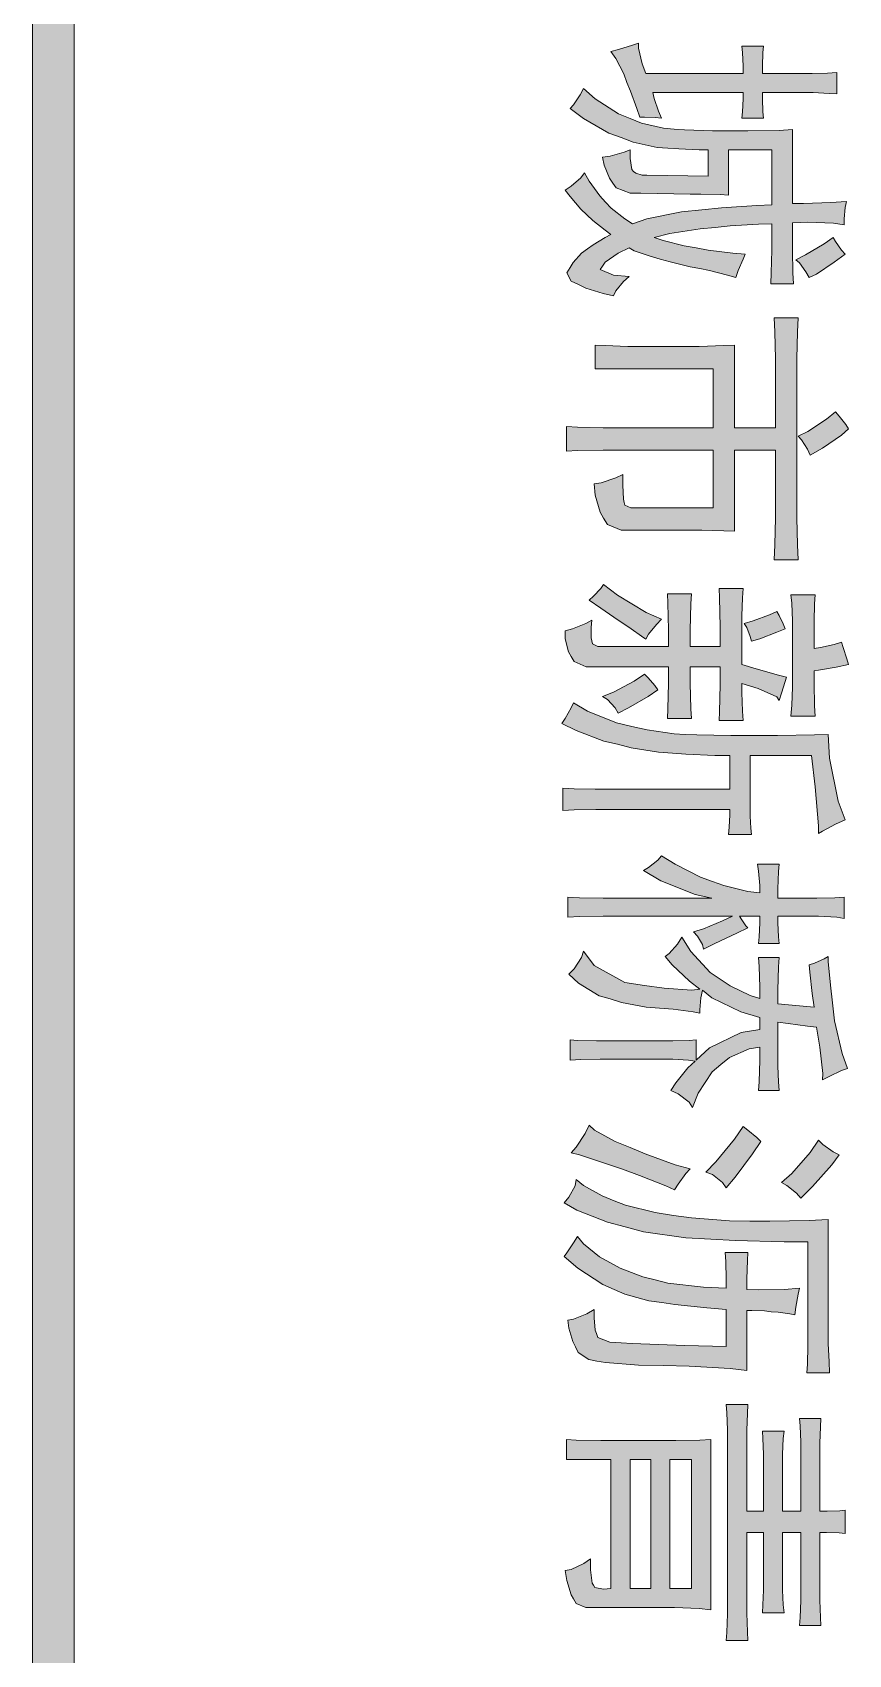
# Model space of a CAD drawing. Header units: millimetres. Extents: x 117 to 78452272, y 10 to 169749766.
# Drawn here: x 78392403 to 78393411, y 169652028 to 169654031 of the extents above; entities that cross this region are included whole.
import ezdxf

# ---------------------------------------------------------------- set-up
doc = ezdxf.new("R2010")
doc.units = ezdxf.units.MM

msp = doc.modelspace()

# ---------------------------------------------------------------- hatches: boundary and pattern name
h = msp.add_hatch(color=0)
h.dxf.hatch_style = 2
h.paths.add_polyline_path([(78392403.429, 169655663.113), (78392455.139, 169655663.113), (78392455.139, 169649656.555), (78392403.429, 169649656.555)])
h = msp.add_hatch(color=0)
h.dxf.hatch_style = 2
h.paths.add_polyline_path([(78393153.656, 169653926.085), (78393149.778, 169653936.858), (78393142.022, 169653957.973), (78393137.712, 169653968.746), (78393133.834, 169653979.519), (78393123.923, 169653998.479), (78393117.89, 169654007.097), (78393127.37, 169654009.683), (78393144.607, 169654014.854), (78393151.933, 169654017.439), (78393151.933, 169654010.976), (78393156.242, 169653992.015), (78393160.982, 169653979.95), (78393281.208, 169653979.95), (78393281.208, 169653988.999), (78393280.346, 169654005.805), (78393279.484, 169654013.561), (78393306.201, 169654013.561), (78393305.339, 169654005.805), (78393304.908, 169653988.999), (78393304.908, 169653979.95), (78393358.342, 169653979.95), (78393366.53, 169653979.95), (78393385.49, 169653980.381), (78393396.694, 169653981.242), (78393396.694, 169653954.956), (78393387.214, 169653955.387), (78393367.822, 169653956.249), (78393358.342, 169653956.249), (78393304.908, 169653956.249), (78393304.908, 169653948.493), (78393305.339, 169653932.549), (78393306.201, 169653924.792), (78393279.484, 169653924.792), (78393280.346, 169653932.549), (78393281.208, 169653948.493), (78393281.208, 169653956.249), (78393169.6, 169653956.249), (78393171.324, 169653948.924), (78393176.495, 169653933.411), (78393180.373, 169653924.792), (78393172.617, 169653925.654), (78393159.258, 169653926.085)])
h = msp.add_hatch(color=0)
h.dxf.hatch_style = 2
h.paths.add_polyline_path([(78393283.793, 169653756.734), (78393281.208, 169653750.702), (78393275.175, 169653736.481), (78393272.159, 169653727.863), (78393261.817, 169653730.879), (78393239.409, 169653736.481), (78393227.774, 169653739.067), (78393215.708, 169653741.221), (78393191.146, 169653747.254), (78393178.65, 169653750.702), (78393166.153, 169653754.149), (78393146.762, 169653761.044), (78393140.298, 169653764.491), (78393126.939, 169653758.027), (78393110.565, 169653746.823), (78393107.548, 169653742.083), (78393104.532, 169653737.774), (78393120.906, 169653730.879), (78393140.298, 169653729.156), (78393133.403, 169653723.123), (78393123.923, 169653711.488), (78393120.906, 169653705.455), (78393108.41, 169653708.041), (78393086.864, 169653714.935), (78393077.815, 169653719.245), (78393068.765, 169653723.554), (78393063.594, 169653733.896), (78393067.473, 169653740.36), (78393071.351, 169653746.392), (78393081.693, 169653758.027), (78393089.019, 169653763.198), (78393095.913, 169653768.369), (78393110.565, 169653777.418), (78393117.89, 169653781.297), (78393110.565, 169653786.468), (78393095.482, 169653798.533), (78393088.157, 169653805.428), (78393080.831, 169653812.323), (78393067.473, 169653827.836), (78393061.44, 169653836.023), (78393068.765, 169653840.763), (78393080.831, 169653851.105), (78393085.14, 169653857.138), (78393091.173, 169653846.796), (78393104.101, 169653828.698), (78393110.995, 169653820.941), (78393118.321, 169653813.615), (78393135.127, 169653800.257), (78393144.607, 169653794.224), (78393162.275, 169653800.257), (78393204.935, 169653808.875), (78393229.929, 169653811.461), (78393254.491, 169653814.046), (78393298.014, 169653817.063), (78393316.543, 169653817.925), (78393316.543, 169653885.579), (78393263.109, 169653885.579), (78393263.109, 169653829.559), (78393252.767, 169653830.421), (78393229.067, 169653830.852), (78393215.708, 169653830.852), (78393154.949, 169653832.145), (78393141.591, 169653832.145), (78393124.354, 169653838.609), (78393120.045, 169653844.642), (78393116.166, 169653850.674), (78393109.703, 169653866.618), (78393107.548, 169653876.529), (78393117.028, 169653877.822), (78393134.265, 169653882.562), (78393141.591, 169653885.579), (78393141.591, 169653874.806), (78393143.745, 169653861.447), (78393145.9, 169653858.862), (78393148.485, 169653856.707), (78393156.242, 169653854.553), (78393162.275, 169653854.553), (78393238.116, 169653853.26), (78393238.116, 169653885.579), (78393226.912, 169653885.579), (78393201.919, 169653886.871), (78393188.13, 169653887.733), (78393174.771, 169653888.595), (78393145.469, 169653895.059), (78393130.387, 169653900.661), (78393115.305, 169653906.263), (78393083.848, 169653924.361), (78393067.473, 169653936.858), (78393071.782, 169653941.167), (78393079.969, 169653953.664), (78393083.848, 169653961.42), (78393098.499, 169653948.493), (78393127.37, 169653929.963), (78393141.591, 169653924.361), (78393155.811, 169653918.759), (78393182.959, 169653912.296), (78393195.886, 169653911.003), (78393208.814, 169653910.141), (78393243.287, 169653909.279), (78393264.833, 169653909.279), (78393286.81, 169653909.279), (78393325.592, 169653909.71), (78393341.967, 169653910.572), (78393341.967, 169653819.217), (78393355.757, 169653819.217), (78393389.368, 169653820.51), (78393408.759, 169653821.803), (78393407.036, 169653814.477), (78393405.743, 169653800.257), (78393405.743, 169653792.931), (78393392.815, 169653795.086), (78393360.928, 169653796.379), (78393341.967, 169653795.517), (78393341.967, 169653776.126), (78393341.967, 169653761.905), (78393342.398, 169653733.896), (78393343.26, 169653720.106), (78393315.25, 169653720.106), (78393315.681, 169653733.896), (78393316.543, 169653761.905), (78393316.543, 169653776.126), (78393316.543, 169653794.224), (78393300.168, 169653793.793), (78393265.264, 169653791.639), (78393246.734, 169653789.915), (78393228.205, 169653788.191), (78393190.715, 169653782.158), (78393171.324, 169653777.418), (78393182.528, 169653773.54), (78393208.383, 169653767.076), (78393223.034, 169653764.491), (78393238.116, 169653761.905), (78393268.28, 169653758.027)])
h = msp.add_hatch(color=0)
h.dxf.hatch_style = 2
h.paths.add_polyline_path([(78393407.036, 169653756.734), (78393393.677, 169653746.823), (78393371.7, 169653732.172), (78393362.651, 169653727.863), (78393358.773, 169653735.189), (78393350.586, 169653745.961), (78393346.276, 169653749.84), (78393358.342, 169653755.873), (78393381.181, 169653769.662), (78393392.384, 169653777.418), (78393395.401, 169653772.247), (78393402.727, 169653761.905)])
h = msp.add_hatch(color=0)
h.dxf.hatch_style = 2
h.paths.add_polyline_path([(78393347.569, 169653447.336), (78393347.569, 169653431.392), (78393348.431, 169653397.78), (78393349.293, 169653379.251), (78393319.559, 169653379.251), (78393320.421, 169653397.78), (78393321.283, 169653431.392), (78393321.283, 169653447.336), (78393321.283, 169653514.99), (78393270.435, 169653514.99), (78393270.435, 169653414.586), (78393257.507, 169653415.017), (78393229.929, 169653415.879), (78393215.708, 169653415.879), (78393142.883, 169653415.879), (78393130.387, 169653415.879), (78393113.581, 169653423.204), (78393108.841, 169653430.961), (78393104.532, 169653438.286), (78393098.499, 169653459.401), (78393097.206, 169653473.191), (78393105.824, 169653474.483), (78393123.923, 169653480.516), (78393132.541, 169653484.825), (78393132.541, 169653471.467), (78393133.403, 169653454.23), (78393134.265, 169653450.352), (78393135.127, 169653446.905), (78393142.452, 169653443.457), (78393148.916, 169653443.457), (78393244.149, 169653443.457), (78393244.149, 169653514.99), (78393126.939, 169653514.99), (78393108.41, 169653514.99), (78393076.522, 169653514.559), (78393063.164, 169653513.697), (78393063.164, 169653543.861), (78393076.522, 169653542.999), (78393108.41, 169653542.568), (78393126.939, 169653542.568), (78393244.149, 169653542.568), (78393244.149, 169653615.393), (78393098.499, 169653615.393), (78393098.499, 169653644.265), (78393110.565, 169653643.834), (78393138.574, 169653642.972), (78393154.949, 169653642.972), (78393209.676, 169653642.972), (78393226.912, 169653642.972), (78393257.507, 169653643.834), (78393270.435, 169653644.265), (78393270.435, 169653542.568), (78393321.283, 169653542.568), (78393321.283, 169653610.222), (78393321.283, 169653627.459), (78393320.421, 169653661.071), (78393319.559, 169653678.307), (78393349.293, 169653678.307), (78393348.431, 169653661.071), (78393347.569, 169653627.459), (78393347.569, 169653610.222)])
h = msp.add_hatch(color=0)
h.dxf.hatch_style = 2
h.paths.add_polyline_path([(78393411.345, 169653541.276), (78393402.727, 169653533.519), (78393379.026, 169653517.144), (78393363.944, 169653508.526), (78393360.497, 169653515.852), (78393353.171, 169653527.486), (78393349.293, 169653532.226), (78393360.928, 169653537.828), (78393384.197, 169653552.91), (78393395.401, 169653561.96), (78393399.71, 169653556.789), (78393407.898, 169653546.447)])
h = msp.add_hatch(color=0)
h.dxf.hatch_style = 2
h.paths.add_polyline_path([(78393325.592, 169653205.591), (78393322.576, 169653210.331), (78393299.737, 169653220.673), (78393279.484, 169653226.706), (78393279.484, 169653215.502), (78393280.346, 169653192.663), (78393281.208, 169653181.029), (78393251.475, 169653181.029), (78393251.905, 169653191.802), (78393252.767, 169653225.413), (78393252.767, 169653247.39), (78393215.708, 169653247.39), (78393215.708, 169653227.137), (78393216.57, 169653195.249), (78393217.432, 169653183.614), (78393187.699, 169653183.614), (78393188.13, 169653195.249), (78393188.991, 169653227.137), (78393188.991, 169653247.39), (78393098.499, 169653247.39), (78393087.295, 169653247.39), (78393072.644, 169653253.854), (78393068.765, 169653259.887), (78393065.318, 169653265.919), (78393061.44, 169653281.863), (78393061.44, 169653291.774), (78393070.489, 169653294.36), (78393086.864, 169653300.824), (78393094.19, 169653304.702), (78393093.328, 169653295.653), (78393093.328, 169653283.156), (78393094.19, 169653279.278), (78393095.051, 169653275.831), (78393101.515, 169653272.383), (78393107.548, 169653272.383), (78393188.991, 169653272.383), (78393188.991, 169653293.067), (78393188.13, 169653325.817), (78393187.699, 169653337.452), (78393217.432, 169653337.452), (78393216.57, 169653324.955), (78393215.708, 169653292.636), (78393215.708, 169653272.383), (78393252.767, 169653272.383), (78393252.767, 169653296.515), (78393251.905, 169653332.281), (78393251.475, 169653343.915), (78393281.208, 169653343.915), (78393280.346, 169653332.281), (78393279.484, 169653310.304), (78393279.484, 169653299.531), (78393279.484, 169653249.975), (78393297.152, 169653244.804), (78393324.73, 169653237.048), (78393334.642, 169653234.462), (78393332.918, 169653229.291), (78393328.609, 169653214.64)])
h = msp.add_hatch(color=0)
h.dxf.hatch_style = 2
h.paths.add_polyline_path([(78393160.982, 169653281.432), (78393155.811, 169653285.311), (78393142.883, 169653294.36), (78393135.127, 169653299.531), (78393126.939, 169653304.702), (78393105.393, 169653319.784), (78393091.173, 169653329.695), (78393096.344, 169653334.435), (78393105.393, 169653343.915), (78393108.841, 169653349.086), (78393126.078, 169653335.728), (78393161.413, 169653314.182), (78393180.373, 169653305.995), (78393174.34, 169653299.531), (78393164.429, 169653287.465)])
h = msp.add_hatch(color=0)
h.dxf.hatch_style = 2
h.paths.add_polyline_path([(78393411.345, 169653249.975), (78393395.832, 169653246.959), (78393374.286, 169653243.081), (78393368.684, 169653242.219), (78393368.684, 169653227.137), (78393369.115, 169653199.127), (78393369.977, 169653186.2), (78393340.243, 169653186.2), (78393341.105, 169653199.989), (78393341.967, 169653221.966), (78393341.967, 169653230.584), (78393341.967, 169653293.067), (78393341.967, 169653304.271), (78393341.105, 169653325.817), (78393340.243, 169653336.159), (78393369.977, 169653336.159), (78393369.115, 169653324.955), (78393368.684, 169653303.409), (78393368.684, 169653293.067), (78393368.684, 169653269.798), (78393376.871, 169653271.09), (78393393.677, 169653274.969), (78393402.727, 169653277.554), (78393404.881, 169653271.09), (78393409.19, 169653257.301)])
h = msp.add_hatch(color=0)
h.dxf.hatch_style = 2
h.paths.add_polyline_path([(78393332.918, 169653294.36), (78393322.576, 169653290.051), (78393301.892, 169653281.863), (78393291.55, 169653278.847), (78393289.826, 169653284.88), (78393285.517, 169653295.653), (78393282.501, 169653300.824), (78393293.704, 169653304.271), (78393313.527, 169653311.597), (78393322.576, 169653315.475), (78393325.592, 169653310.735), (78393330.763, 169653300.393)])
h = msp.add_hatch(color=0)
h.dxf.hatch_style = 2
h.paths.add_polyline_path([(78393175.633, 169653218.949), (78393163.998, 169653210.762), (78393139.436, 169653196.542), (78393126.939, 169653190.078), (78393123.061, 169653196.542), (78393113.581, 169653206.884), (78393107.548, 169653210.762), (78393120.906, 169653215.933), (78393146.762, 169653229.722), (78393159.258, 169653238.341), (78393163.998, 169653233.601), (78393172.186, 169653224.12)])
h = msp.add_hatch(color=0)
h.dxf.hatch_style = 2
h.paths.add_polyline_path([(78393374.286, 169653041.411), (78393374.286, 169653050.892), (78393369.977, 169653099.154), (78393365.668, 169653137.937), (78393289.826, 169653137.937), (78393289.826, 169653069.852), (78393289.826, 169653062.957), (78393290.688, 169653047.875), (78393291.55, 169653040.119), (78393263.109, 169653040.119), (78393263.971, 169653049.168), (78393264.833, 169653064.681), (78393264.833, 169653071.145), (78393111.857, 169653071.145), (78393099.361, 169653071.145), (78393072.644, 169653070.714), (78393058.424, 169653069.852), (78393058.424, 169653097.431), (78393072.644, 169653096.569), (78393098.499, 169653096.138), (78393110.565, 169653096.138), (78393264.833, 169653096.138), (78393264.833, 169653137.937), (78393246.304, 169653137.937), (78393210.537, 169653139.23), (78393193.732, 169653140.522), (78393176.495, 169653141.815), (78393142.883, 169653147.417), (78393126.078, 169653151.726), (78393109.272, 169653155.605), (78393074.798, 169653168.532), (78393057.131, 169653177.15), (78393061.44, 169653183.614), (78393068.765, 169653196.542), (78393071.782, 169653203.005), (78393089.019, 169653192.663), (78393124.785, 169653178.012), (78393143.745, 169653173.703), (78393162.706, 169653169.394), (78393195.886, 169653164.654), (78393209.676, 169653163.792), (78393223.896, 169653163.361), (78393266.126, 169653162.499), (78393294.566, 169653162.499), (78393323.438, 169653162.499), (78393369.115, 169653163.361), (78393386.352, 169653163.792), (78393387.644, 169653134.489), (78393398.417, 169653081.487), (78393407.036, 169653058.217), (78393395.401, 169653053.046), (78393379.026, 169653044.428)])
h = msp.add_hatch(color=0)
h.dxf.hatch_style = 2
h.paths.add_polyline_path([(78393220.017, 169652919.893), (78393232.083, 169652923.771), (78393255.784, 169652933.682), (78393267.849, 169652939.284), (78393122.199, 169652939.284), (78393108.41, 169652939.284), (78393079.108, 169652938.853), (78393064.456, 169652937.991), (78393064.456, 169652962.984), (78393079.108, 169652962.123), (78393108.41, 169652961.692), (78393122.199, 169652961.692), (78393242.425, 169652961.692), (78393221.741, 169652966.001), (78393179.511, 169652983.237), (78393157.965, 169652995.734), (78393164.429, 169652999.612), (78393175.633, 169653008.662), (78393180.373, 169653013.833), (78393197.179, 169653003.491), (78393228.636, 169652987.547), (78393243.287, 169652982.376), (78393257.507, 169652977.205), (78393286.81, 169652969.879), (78393301.892, 169652968.155), (78393301.892, 169652977.205), (78393300.168, 169652994.872), (78393298.875, 169653003.491), (78393325.592, 169653003.491), (78393324.73, 169652994.441), (78393323.869, 169652973.326), (78393323.869, 169652961.692), (78393360.928, 169652961.692), (78393372.131, 169652961.692), (78393394.539, 169652962.123), (78393405.743, 169652962.984), (78393405.743, 169652936.698), (78393396.694, 169652937.991), (78393374.286, 169652939.284), (78393360.928, 169652939.284), (78393323.869, 169652939.284), (78393323.869, 169652931.096), (78393324.73, 169652913.86), (78393325.592, 169652905.672), (78393300.168, 169652905.672), (78393301.03, 169652913.86), (78393301.892, 169652931.096), (78393301.892, 169652939.284), (78393276.468, 169652939.284), (78393279.484, 169652934.975), (78393284.655, 169652927.649), (78393286.81, 169652925.064), (78393273.451, 169652918.6), (78393246.304, 169652905.672), (78393232.083, 169652898.778), (78393230.791, 169652904.38), (78393224.758, 169652914.722)])
h = msp.add_hatch(color=0)
h.dxf.hatch_style = 2
h.paths.add_polyline_path([(78393379.026, 169652737.184), (78393379.457, 169652744.94), (78393376.01, 169652777.69), (78393371.7, 169652802.252), (78393360.497, 169652803.545), (78393336.796, 169652806.992), (78393323.869, 169652808.716), (78393323.869, 169652761.746), (78393323.869, 169652753.989), (78393324.73, 169652735.029), (78393325.592, 169652724.256), (78393300.168, 169652724.256), (78393301.03, 169652735.029), (78393301.892, 169652761.746), (78393301.892, 169652777.69), (78393288.533, 169652775.535), (78393264.402, 169652764.762), (78393253.629, 169652756.144), (78393242.856, 169652747.095), (78393225.619, 169652720.809), (78393218.725, 169652703.141), (78393214.416, 169652709.605), (78393201.057, 169652719.947), (78393192.008, 169652724.256), (78393198.041, 169652733.736), (78393212.692, 169652752.266), (78393221.741, 169652760.453), (78393213.554, 169652761.746), (78393194.163, 169652763.039), (78393182.959, 169652763.039), (78393114.874, 169652763.039), (78393104.532, 169652763.039), (78393080.831, 169652762.608), (78393067.473, 169652761.746), (78393067.473, 169652786.739), (78393076.522, 169652785.877), (78393100.222, 169652785.446), (78393114.874, 169652785.446), (78393182.959, 169652785.446), (78393194.163, 169652785.446), (78393214.416, 169652785.877), (78393223.034, 169652786.739), (78393223.034, 169652761.746), (78393239.409, 169652776.828), (78393278.622, 169652795.788), (78393301.892, 169652799.667), (78393301.892, 169652814.318), (78393278.191, 169652821.213), (78393242.425, 169652838.449), (78393230.791, 169652847.929), (78393229.067, 169652838.449), (78393227.774, 169652823.798), (78393227.774, 169652819.489), (78393219.587, 169652821.213), (78393194.593, 169652824.66), (78393177.788, 169652825.953), (78393161.413, 169652827.245), (78393130.818, 169652832.847), (78393117.028, 169652837.157), (78393103.239, 169652841.035), (78393077.815, 169652856.548), (78393065.749, 169652867.752), (78393072.644, 169652874.215), (78393081.693, 169652888.436), (78393083.848, 169652896.192), (78393097.206, 169652878.525), (78393135.127, 169652857.41), (78393159.258, 169652853.962), (78393183.82, 169652850.515), (78393217.863, 169652847.929), (78393227.774, 169652849.222), (78393214.847, 169652859.133), (78393193.301, 169652879.386), (78393184.682, 169652889.728), (78393189.853, 169652893.176), (78393200.195, 169652904.811), (78393205.366, 169652913.429), (78393216.57, 169652895.761), (78393240.271, 169652869.906), (78393252.767, 169652861.719), (78393265.264, 169652853.531), (78393289.826, 169652841.466), (78393301.892, 169652837.587), (78393301.892, 169652851.808), (78393301.03, 169652877.232), (78393300.168, 169652888.436), (78393325.592, 169652888.436), (78393324.73, 169652876.801), (78393323.869, 169652847.929), (78393323.869, 169652831.124), (78393337.227, 169652829.831), (78393359.635, 169652827.676), (78393368.684, 169652827.245), (78393366.53, 169652844.051), (78393363.513, 169652870.337), (78393362.651, 169652879.386), (78393369.115, 169652881.541), (78393381.181, 169652886.712), (78393386.352, 169652889.728), (78393386.352, 169652883.265), (78393388.937, 169652854.393), (78393391.523, 169652832.416), (78393394.108, 169652810.009), (78393403.588, 169652769.933), (78393410.052, 169652751.404), (78393402.727, 169652748.818), (78393387.214, 169652741.493)])
h = msp.add_hatch(color=0)
h.dxf.hatch_style = 2
h.paths.add_polyline_path([(78393196.317, 169652601.445), (78393185.544, 169652606.616), (78393153.225, 169652619.112), (78393132.11, 169652626.869), (78393110.995, 169652634.194), (78393079.108, 169652644.536), (78393068.765, 169652647.122), (78393074.798, 169652654.017), (78393086.002, 169652671.253), (78393091.173, 169652681.164), (78393097.637, 169652675.131), (78393123.061, 169652661.342), (78393141.591, 169652653.586), (78393160.12, 169652645.829), (78393197.179, 169652632.471), (78393215.708, 169652627.3), (78393210.537, 169652621.698), (78393201.057, 169652608.339)])
h = msp.add_hatch(color=0)
h.dxf.hatch_style = 2
h.paths.add_polyline_path([(78393303.185, 169652661.342), (78393292.843, 169652645.829), (78393271.297, 169652616.958), (78393260.093, 169652604.03), (78393255.784, 169652610.494), (78393243.287, 169652620.405), (78393235.1, 169652623.421), (78393247.596, 169652635.918), (78393270.435, 169652663.928), (78393281.208, 169652679.872), (78393286.81, 169652675.131), (78393298.014, 169652666.082)])
h = msp.add_hatch(color=0)
h.dxf.hatch_style = 2
h.paths.add_polyline_path([(78393399.71, 169652644.536), (78393390.661, 169652632.471), (78393366.96, 169652605.754), (78393352.309, 169652591.103), (78393347.138, 169652597.566), (78393335.073, 169652607.046), (78393328.609, 169652610.494), (78393341.105, 169652621.698), (78393363.944, 169652647.553), (78393374.286, 169652662.635), (78393379.457, 169652657.464), (78393392.384, 169652648.415)])
h = msp.add_hatch(color=0)
h.dxf.hatch_style = 2
h.paths.add_polyline_path([(78393060.147, 169652585.501), (78393065.749, 169652592.395), (78393073.506, 169652606.616), (78393074.798, 169652614.372), (78393083.848, 169652607.046), (78393107.117, 169652594.119), (78393121.768, 169652588.086), (78393135.989, 169652582.484), (78393172.617, 169652573.435), (78393195.024, 169652569.988), (78393217.432, 169652566.971), (78393264.402, 169652563.093), (78393289.395, 169652562.662), (78393313.958, 169652562.662), (78393362.651, 169652563.524), (78393386.352, 169652564.817), (78393386.352, 169652420.028), (78393386.352, 169652411.41), (78393387.214, 169652389.433), (78393387.644, 169652375.644), (78393359.635, 169652375.644), (78393360.497, 169652386.417), (78393360.928, 169652408.825), (78393360.928, 169652420.028), (78393360.928, 169652537.238), (78393331.625, 169652537.238), (78393271.297, 169652538.962), (78393241.132, 169652540.685), (78393210.537, 169652542.409), (78393157.965, 169652549.735), (78393135.558, 169652555.767), (78393113.581, 169652561.369), (78393075.66, 169652576.451)])
h = msp.add_hatch(color=0)
h.dxf.hatch_style = 2
h.paths.add_polyline_path([(78393064.456, 169652440.712), (78393071.782, 169652442.005), (78393088.157, 169652448.469), (78393097.206, 169652453.64), (78393097.206, 169652443.298), (78393098.499, 169652428.216), (78393100.222, 169652423.907), (78393101.515, 169652419.166), (78393116.597, 169652413.565), (78393130.387, 169652412.703), (78393144.176, 169652411.841), (78393209.245, 169652409.255), (78393260.093, 169652407.963), (78393260.093, 169652453.64), (78393236.392, 169652455.794), (78393196.748, 169652460.104), (78393180.804, 169652462.258), (78393164.86, 169652464.413), (78393135.127, 169652472.6), (78393121.768, 169652478.633), (78393107.979, 169652484.666), (78393076.953, 169652504.919), (78393060.147, 169652519.139), (78393063.594, 169652523.879), (78393071.782, 169652535.945), (78393076.522, 169652543.702), (78393083.848, 169652534.652), (78393103.67, 169652518.708), (78393116.597, 169652511.814), (78393129.094, 169652504.919), (78393157.104, 169652494.146), (78393172.617, 169652490.268), (78393188.13, 169652486.39), (78393232.083, 169652481.219), (78393260.093, 169652479.926), (78393260.093, 169652491.13), (78393259.662, 169652513.107), (78393258.8, 169652524.31), (78393286.81, 169652524.31), (78393286.379, 169652514.399), (78393285.517, 169652491.561), (78393285.517, 169652478.633), (78393299.737, 169652478.202), (78393332.056, 169652478.633), (78393350.586, 169652479.926), (78393349.293, 169652472.6), (78393346.276, 169652456.656), (78393344.984, 169652447.176), (78393338.951, 169652448.469), (78393324.3, 169652450.623), (78393315.681, 169652451.054), (78393307.494, 169652451.916), (78393291.981, 169652452.347), (78393285.517, 169652452.347), (78393285.517, 169652378.229), (78393265.264, 169652380.815), (78393214.416, 169652383.831), (78393182.959, 169652384.693), (78393151.933, 169652385.124), (78393110.995, 169652388.14), (78393100.653, 169652389.864), (78393090.742, 169652392.019), (78393077.384, 169652400.637), (78393073.937, 169652407.532), (78393070.92, 169652414.426), (78393065.749, 169652430.801)])
h = msp.add_hatch(color=0)
h.dxf.hatch_style = 2
h.paths.add_polyline_path([(78393407.036, 169652176.991), (78393399.71, 169652177.853), (78393384.197, 169652178.284), (78393376.01, 169652178.284), (78393376.01, 169652106.751), (78393376.01, 169652094.686), (78393376.871, 169652073.571), (78393377.302, 169652063.66), (78393350.586, 169652063.66), (78393351.447, 169652073.571), (78393352.309, 169652094.255), (78393352.309, 169652105.459), (78393352.309, 169652178.284), (78393329.902, 169652178.284), (78393329.902, 169652115.801), (78393329.902, 169652107.182), (78393330.763, 169652089.084), (78393331.625, 169652079.173), (78393304.908, 169652079.173), (78393305.339, 169652089.084), (78393306.201, 169652107.182), (78393306.201, 169652115.801), (78393306.201, 169652178.284), (78393285.517, 169652178.284), (78393285.517, 169652090.807), (78393285.517, 169652078.742), (78393286.379, 169652055.903), (78393286.81, 169652045.13), (78393260.093, 169652045.13), (78393260.955, 169652055.041), (78393261.817, 169652077.88), (78393261.817, 169652090.807), (78393261.817, 169652294.631), (78393261.817, 169652304.973), (78393260.955, 169652326.088), (78393260.093, 169652336.43), (78393286.81, 169652336.43), (78393286.379, 169652325.227), (78393285.517, 169652304.542), (78393285.517, 169652294.631), (78393285.517, 169652204.57), (78393306.201, 169652204.57), (78393306.201, 169652264.467), (78393306.201, 169652275.24), (78393305.339, 169652294.631), (78393304.908, 169652303.681), (78393331.625, 169652303.681), (78393330.763, 169652294.631), (78393329.902, 169652275.24), (78393329.902, 169652264.467), (78393329.902, 169652204.57), (78393352.309, 169652204.57), (78393352.309, 169652279.118), (78393352.309, 169652289.891), (78393351.447, 169652310.144), (78393350.586, 169652319.194), (78393377.302, 169652319.194), (78393376.871, 169652308.852), (78393376.01, 169652288.599), (78393376.01, 169652279.118), (78393376.01, 169652204.57), (78393385.059, 169652204.57), (78393400.572, 169652205.001), (78393407.036, 169652205.862)])
h = msp.add_hatch(color=0)
h.paths.add_polyline_path([(78393092.466, 169652145.965), (78393092.466, 169652132.175), (78393094.621, 169652115.801), (78393096.344, 169652113.215), (78393098.068, 169652110.63), (78393108.841, 169652108.475), (78393117.89, 169652109.337), (78393117.89, 169652268.345), (78393063.164, 169652268.345), (78393063.164, 169652293.339), (78393074.798, 169652292.477), (78393105.393, 169652292.046), (78393123.923, 169652292.046), (78393181.666, 169652292.046), (78393198.041, 169652292.046), (78393227.774, 169652292.477), (78393241.132, 169652293.339), (78393241.132, 169652083.051), (78393226.912, 169652084.344), (78393196.317, 169652085.636), (78393180.373, 169652085.636), (78393095.482, 169652085.636), (78393086.864, 169652085.636), (78393074.798, 169652090.807), (78393071.782, 169652096.409), (78393068.765, 169652101.58), (78393063.594, 169652119.248), (78393061.44, 169652131.314), (78393068.765, 169652132.606), (78393084.278, 169652139.932)])
h.paths.add_polyline_path([(78393190.715, 169652109.337), (78393217.432, 169652109.337), (78393217.432, 169652268.345), (78393190.715, 169652268.345)])
h.paths.add_polyline_path([(78393141.591, 169652109.337), (78393167.015, 169652109.337), (78393167.015, 169652268.345), (78393141.591, 169652268.345)])

# ---------------------------------------------------------------- linework, layer by layer
at = {"color": 0, "lineweight": 0}
for points in [[(78392403.429, 169655663.113), (78392455.139, 169655663.113), (78392455.139, 169649656.555), (78392403.429, 169649656.555)], [(78393153.656, 169653926.085), (78393149.778, 169653936.858), (78393142.022, 169653957.973), (78393137.712, 169653968.746), (78393133.834, 169653979.519), (78393123.923, 169653998.479), (78393117.89, 169654007.097), (78393127.37, 169654009.683), (78393144.607, 169654014.854), (78393151.933, 169654017.439), (78393151.933, 169654010.976), (78393156.242, 169653992.015), (78393160.982, 169653979.95), (78393281.208, 169653979.95), (78393281.208, 169653988.999), (78393280.346, 169654005.805), (78393279.484, 169654013.561), (78393306.201, 169654013.561), (78393305.339, 169654005.805), (78393304.908, 169653988.999), (78393304.908, 169653979.95), (78393358.342, 169653979.95), (78393366.53, 169653979.95), (78393385.49, 169653980.381), (78393396.694, 169653981.242), (78393396.694, 169653954.956), (78393387.214, 169653955.387), (78393367.822, 169653956.249), (78393358.342, 169653956.249), (78393304.908, 169653956.249), (78393304.908, 169653948.493), (78393305.339, 169653932.549), (78393306.201, 169653924.792), (78393279.484, 169653924.792), (78393280.346, 169653932.549), (78393281.208, 169653948.493), (78393281.208, 169653956.249), (78393169.6, 169653956.249), (78393171.324, 169653948.924), (78393176.495, 169653933.411), (78393180.373, 169653924.792), (78393172.617, 169653925.654), (78393159.258, 169653926.085)], [(78393283.793, 169653756.734), (78393281.208, 169653750.702), (78393275.175, 169653736.481), (78393272.159, 169653727.863), (78393261.817, 169653730.879), (78393239.409, 169653736.481), (78393227.774, 169653739.067), (78393215.708, 169653741.221), (78393191.146, 169653747.254), (78393178.65, 169653750.702), (78393166.153, 169653754.149), (78393146.762, 169653761.044), (78393140.298, 169653764.491), (78393126.939, 169653758.027), (78393110.565, 169653746.823), (78393107.548, 169653742.083), (78393104.532, 169653737.774), (78393120.906, 169653730.879), (78393140.298, 169653729.156), (78393133.403, 169653723.123), (78393123.923, 169653711.488), (78393120.906, 169653705.455), (78393108.41, 169653708.041), (78393086.864, 169653714.935), (78393077.815, 169653719.245), (78393068.765, 169653723.554), (78393063.594, 169653733.896), (78393067.473, 169653740.36), (78393071.351, 169653746.392), (78393081.693, 169653758.027), (78393089.019, 169653763.198), (78393095.913, 169653768.369), (78393110.565, 169653777.418), (78393117.89, 169653781.297), (78393110.565, 169653786.468), (78393095.482, 169653798.533), (78393088.157, 169653805.428), (78393080.831, 169653812.323), (78393067.473, 169653827.836), (78393061.44, 169653836.023), (78393068.765, 169653840.763), (78393080.831, 169653851.105), (78393085.14, 169653857.138), (78393091.173, 169653846.796), (78393104.101, 169653828.698), (78393110.995, 169653820.941), (78393118.321, 169653813.615), (78393135.127, 169653800.257), (78393144.607, 169653794.224), (78393162.275, 169653800.257), (78393204.935, 169653808.875), (78393229.929, 169653811.461), (78393254.491, 169653814.046), (78393298.014, 169653817.063), (78393316.543, 169653817.925), (78393316.543, 169653885.579), (78393263.109, 169653885.579), (78393263.109, 169653829.559), (78393252.767, 169653830.421), (78393229.067, 169653830.852), (78393215.708, 169653830.852), (78393154.949, 169653832.145), (78393141.591, 169653832.145), (78393124.354, 169653838.609), (78393120.045, 169653844.642), (78393116.166, 169653850.674), (78393109.703, 169653866.618), (78393107.548, 169653876.529), (78393117.028, 169653877.822), (78393134.265, 169653882.562), (78393141.591, 169653885.579), (78393141.591, 169653874.806), (78393143.745, 169653861.447), (78393145.9, 169653858.862), (78393148.485, 169653856.707), (78393156.242, 169653854.553), (78393162.275, 169653854.553), (78393238.116, 169653853.26), (78393238.116, 169653885.579), (78393226.912, 169653885.579), (78393201.919, 169653886.871), (78393188.13, 169653887.733), (78393174.771, 169653888.595), (78393145.469, 169653895.059), (78393130.387, 169653900.661), (78393115.305, 169653906.263), (78393083.848, 169653924.361), (78393067.473, 169653936.858), (78393071.782, 169653941.167), (78393079.969, 169653953.664), (78393083.848, 169653961.42), (78393098.499, 169653948.493), (78393127.37, 169653929.963), (78393141.591, 169653924.361), (78393155.811, 169653918.759), (78393182.959, 169653912.296), (78393195.886, 169653911.003), (78393208.814, 169653910.141), (78393243.287, 169653909.279), (78393264.833, 169653909.279), (78393286.81, 169653909.279), (78393325.592, 169653909.71), (78393341.967, 169653910.572), (78393341.967, 169653819.217), (78393355.757, 169653819.217), (78393389.368, 169653820.51), (78393408.759, 169653821.803), (78393407.036, 169653814.477), (78393405.743, 169653800.257), (78393405.743, 169653792.931), (78393392.815, 169653795.086), (78393360.928, 169653796.379), (78393341.967, 169653795.517), (78393341.967, 169653776.126), (78393341.967, 169653761.905), (78393342.398, 169653733.896), (78393343.26, 169653720.106), (78393315.25, 169653720.106), (78393315.681, 169653733.896), (78393316.543, 169653761.905), (78393316.543, 169653776.126), (78393316.543, 169653794.224), (78393300.168, 169653793.793), (78393265.264, 169653791.639), (78393246.734, 169653789.915), (78393228.205, 169653788.191), (78393190.715, 169653782.158), (78393171.324, 169653777.418), (78393182.528, 169653773.54), (78393208.383, 169653767.076), (78393223.034, 169653764.491), (78393238.116, 169653761.905), (78393268.28, 169653758.027)], [(78393407.036, 169653756.734), (78393393.677, 169653746.823), (78393371.7, 169653732.172), (78393362.651, 169653727.863), (78393358.773, 169653735.189), (78393350.586, 169653745.961), (78393346.276, 169653749.84), (78393358.342, 169653755.873), (78393381.181, 169653769.662), (78393392.384, 169653777.418), (78393395.401, 169653772.247), (78393402.727, 169653761.905)], [(78393347.569, 169653447.336), (78393347.569, 169653431.392), (78393348.431, 169653397.78), (78393349.293, 169653379.251), (78393319.559, 169653379.251), (78393320.421, 169653397.78), (78393321.283, 169653431.392), (78393321.283, 169653447.336), (78393321.283, 169653514.99), (78393270.435, 169653514.99), (78393270.435, 169653414.586), (78393257.507, 169653415.017), (78393229.929, 169653415.879), (78393215.708, 169653415.879), (78393142.883, 169653415.879), (78393130.387, 169653415.879), (78393113.581, 169653423.204), (78393108.841, 169653430.961), (78393104.532, 169653438.286), (78393098.499, 169653459.401), (78393097.206, 169653473.191), (78393105.824, 169653474.483), (78393123.923, 169653480.516), (78393132.541, 169653484.825), (78393132.541, 169653471.467), (78393133.403, 169653454.23), (78393134.265, 169653450.352), (78393135.127, 169653446.905), (78393142.452, 169653443.457), (78393148.916, 169653443.457), (78393244.149, 169653443.457), (78393244.149, 169653514.99), (78393126.939, 169653514.99), (78393108.41, 169653514.99), (78393076.522, 169653514.559), (78393063.164, 169653513.697), (78393063.164, 169653543.861), (78393076.522, 169653542.999), (78393108.41, 169653542.568), (78393126.939, 169653542.568), (78393244.149, 169653542.568), (78393244.149, 169653615.393), (78393098.499, 169653615.393), (78393098.499, 169653644.265), (78393110.565, 169653643.834), (78393138.574, 169653642.972), (78393154.949, 169653642.972), (78393209.676, 169653642.972), (78393226.912, 169653642.972), (78393257.507, 169653643.834), (78393270.435, 169653644.265), (78393270.435, 169653542.568), (78393321.283, 169653542.568), (78393321.283, 169653610.222), (78393321.283, 169653627.459), (78393320.421, 169653661.071), (78393319.559, 169653678.307), (78393349.293, 169653678.307), (78393348.431, 169653661.071), (78393347.569, 169653627.459), (78393347.569, 169653610.222)], [(78393411.345, 169653541.276), (78393402.727, 169653533.519), (78393379.026, 169653517.144), (78393363.944, 169653508.526), (78393360.497, 169653515.852), (78393353.171, 169653527.486), (78393349.293, 169653532.226), (78393360.928, 169653537.828), (78393384.197, 169653552.91), (78393395.401, 169653561.96), (78393399.71, 169653556.789), (78393407.898, 169653546.447)], [(78393325.592, 169653205.591), (78393322.576, 169653210.331), (78393299.737, 169653220.673), (78393279.484, 169653226.706), (78393279.484, 169653215.502), (78393280.346, 169653192.663), (78393281.208, 169653181.029), (78393251.475, 169653181.029), (78393251.905, 169653191.802), (78393252.767, 169653225.413), (78393252.767, 169653247.39), (78393215.708, 169653247.39), (78393215.708, 169653227.137), (78393216.57, 169653195.249), (78393217.432, 169653183.614), (78393187.699, 169653183.614), (78393188.13, 169653195.249), (78393188.991, 169653227.137), (78393188.991, 169653247.39), (78393098.499, 169653247.39), (78393087.295, 169653247.39), (78393072.644, 169653253.854), (78393068.765, 169653259.887), (78393065.318, 169653265.919), (78393061.44, 169653281.863), (78393061.44, 169653291.774), (78393070.489, 169653294.36), (78393086.864, 169653300.824), (78393094.19, 169653304.702), (78393093.328, 169653295.653), (78393093.328, 169653283.156), (78393094.19, 169653279.278), (78393095.051, 169653275.831), (78393101.515, 169653272.383), (78393107.548, 169653272.383), (78393188.991, 169653272.383), (78393188.991, 169653293.067), (78393188.13, 169653325.817), (78393187.699, 169653337.452), (78393217.432, 169653337.452), (78393216.57, 169653324.955), (78393215.708, 169653292.636), (78393215.708, 169653272.383), (78393252.767, 169653272.383), (78393252.767, 169653296.515), (78393251.905, 169653332.281), (78393251.475, 169653343.915), (78393281.208, 169653343.915), (78393280.346, 169653332.281), (78393279.484, 169653310.304), (78393279.484, 169653299.531), (78393279.484, 169653249.975), (78393297.152, 169653244.804), (78393324.73, 169653237.048), (78393334.642, 169653234.462), (78393332.918, 169653229.291), (78393328.609, 169653214.64)], [(78393160.982, 169653281.432), (78393155.811, 169653285.311), (78393142.883, 169653294.36), (78393135.127, 169653299.531), (78393126.939, 169653304.702), (78393105.393, 169653319.784), (78393091.173, 169653329.695), (78393096.344, 169653334.435), (78393105.393, 169653343.915), (78393108.841, 169653349.086), (78393126.078, 169653335.728), (78393161.413, 169653314.182), (78393180.373, 169653305.995), (78393174.34, 169653299.531), (78393164.429, 169653287.465)], [(78393411.345, 169653249.975), (78393395.832, 169653246.959), (78393374.286, 169653243.081), (78393368.684, 169653242.219), (78393368.684, 169653227.137), (78393369.115, 169653199.127), (78393369.977, 169653186.2), (78393340.243, 169653186.2), (78393341.105, 169653199.989), (78393341.967, 169653221.966), (78393341.967, 169653230.584), (78393341.967, 169653293.067), (78393341.967, 169653304.271), (78393341.105, 169653325.817), (78393340.243, 169653336.159), (78393369.977, 169653336.159), (78393369.115, 169653324.955), (78393368.684, 169653303.409), (78393368.684, 169653293.067), (78393368.684, 169653269.798), (78393376.871, 169653271.09), (78393393.677, 169653274.969), (78393402.727, 169653277.554), (78393404.881, 169653271.09), (78393409.19, 169653257.301)], [(78393332.918, 169653294.36), (78393322.576, 169653290.051), (78393301.892, 169653281.863), (78393291.55, 169653278.847), (78393289.826, 169653284.88), (78393285.517, 169653295.653), (78393282.501, 169653300.824), (78393293.704, 169653304.271), (78393313.527, 169653311.597), (78393322.576, 169653315.475), (78393325.592, 169653310.735), (78393330.763, 169653300.393)], [(78393175.633, 169653218.949), (78393163.998, 169653210.762), (78393139.436, 169653196.542), (78393126.939, 169653190.078), (78393123.061, 169653196.542), (78393113.581, 169653206.884), (78393107.548, 169653210.762), (78393120.906, 169653215.933), (78393146.762, 169653229.722), (78393159.258, 169653238.341), (78393163.998, 169653233.601), (78393172.186, 169653224.12)], [(78393374.286, 169653041.411), (78393374.286, 169653050.892), (78393369.977, 169653099.154), (78393365.668, 169653137.937), (78393289.826, 169653137.937), (78393289.826, 169653069.852), (78393289.826, 169653062.957), (78393290.688, 169653047.875), (78393291.55, 169653040.119), (78393263.109, 169653040.119), (78393263.971, 169653049.168), (78393264.833, 169653064.681), (78393264.833, 169653071.145), (78393111.857, 169653071.145), (78393099.361, 169653071.145), (78393072.644, 169653070.714), (78393058.424, 169653069.852), (78393058.424, 169653097.431), (78393072.644, 169653096.569), (78393098.499, 169653096.138), (78393110.565, 169653096.138), (78393264.833, 169653096.138), (78393264.833, 169653137.937), (78393246.304, 169653137.937), (78393210.537, 169653139.23), (78393193.732, 169653140.522), (78393176.495, 169653141.815), (78393142.883, 169653147.417), (78393126.078, 169653151.726), (78393109.272, 169653155.605), (78393074.798, 169653168.532), (78393057.131, 169653177.15), (78393061.44, 169653183.614), (78393068.765, 169653196.542), (78393071.782, 169653203.005), (78393089.019, 169653192.663), (78393124.785, 169653178.012), (78393143.745, 169653173.703), (78393162.706, 169653169.394), (78393195.886, 169653164.654), (78393209.676, 169653163.792), (78393223.896, 169653163.361), (78393266.126, 169653162.499), (78393294.566, 169653162.499), (78393323.438, 169653162.499), (78393369.115, 169653163.361), (78393386.352, 169653163.792), (78393387.644, 169653134.489), (78393398.417, 169653081.487), (78393407.036, 169653058.217), (78393395.401, 169653053.046), (78393379.026, 169653044.428)], [(78393220.017, 169652919.893), (78393232.083, 169652923.771), (78393255.784, 169652933.682), (78393267.849, 169652939.284), (78393122.199, 169652939.284), (78393108.41, 169652939.284), (78393079.108, 169652938.853), (78393064.456, 169652937.991), (78393064.456, 169652962.984), (78393079.108, 169652962.123), (78393108.41, 169652961.692), (78393122.199, 169652961.692), (78393242.425, 169652961.692), (78393221.741, 169652966.001), (78393179.511, 169652983.237), (78393157.965, 169652995.734), (78393164.429, 169652999.612), (78393175.633, 169653008.662), (78393180.373, 169653013.833), (78393197.179, 169653003.491), (78393228.636, 169652987.547), (78393243.287, 169652982.376), (78393257.507, 169652977.205), (78393286.81, 169652969.879), (78393301.892, 169652968.155), (78393301.892, 169652977.205), (78393300.168, 169652994.872), (78393298.875, 169653003.491), (78393325.592, 169653003.491), (78393324.73, 169652994.441), (78393323.869, 169652973.326), (78393323.869, 169652961.692), (78393360.928, 169652961.692), (78393372.131, 169652961.692), (78393394.539, 169652962.123), (78393405.743, 169652962.984), (78393405.743, 169652936.698), (78393396.694, 169652937.991), (78393374.286, 169652939.284), (78393360.928, 169652939.284), (78393323.869, 169652939.284), (78393323.869, 169652931.096), (78393324.73, 169652913.86), (78393325.592, 169652905.672), (78393300.168, 169652905.672), (78393301.03, 169652913.86), (78393301.892, 169652931.096), (78393301.892, 169652939.284), (78393276.468, 169652939.284), (78393279.484, 169652934.975), (78393284.655, 169652927.649), (78393286.81, 169652925.064), (78393273.451, 169652918.6), (78393246.304, 169652905.672), (78393232.083, 169652898.778), (78393230.791, 169652904.38), (78393224.758, 169652914.722)], [(78393379.026, 169652737.184), (78393379.457, 169652744.94), (78393376.01, 169652777.69), (78393371.7, 169652802.252), (78393360.497, 169652803.545), (78393336.796, 169652806.992), (78393323.869, 169652808.716), (78393323.869, 169652761.746), (78393323.869, 169652753.989), (78393324.73, 169652735.029), (78393325.592, 169652724.256), (78393300.168, 169652724.256), (78393301.03, 169652735.029), (78393301.892, 169652761.746), (78393301.892, 169652777.69), (78393288.533, 169652775.535), (78393264.402, 169652764.762), (78393253.629, 169652756.144), (78393242.856, 169652747.095), (78393225.619, 169652720.809), (78393218.725, 169652703.141), (78393214.416, 169652709.605), (78393201.057, 169652719.947), (78393192.008, 169652724.256), (78393198.041, 169652733.736), (78393212.692, 169652752.266), (78393221.741, 169652760.453), (78393213.554, 169652761.746), (78393194.163, 169652763.039), (78393182.959, 169652763.039), (78393114.874, 169652763.039), (78393104.532, 169652763.039), (78393080.831, 169652762.608), (78393067.473, 169652761.746), (78393067.473, 169652786.739), (78393076.522, 169652785.877), (78393100.222, 169652785.446), (78393114.874, 169652785.446), (78393182.959, 169652785.446), (78393194.163, 169652785.446), (78393214.416, 169652785.877), (78393223.034, 169652786.739), (78393223.034, 169652761.746), (78393239.409, 169652776.828), (78393278.622, 169652795.788), (78393301.892, 169652799.667), (78393301.892, 169652814.318), (78393278.191, 169652821.213), (78393242.425, 169652838.449), (78393230.791, 169652847.929), (78393229.067, 169652838.449), (78393227.774, 169652823.798), (78393227.774, 169652819.489), (78393219.587, 169652821.213), (78393194.593, 169652824.66), (78393177.788, 169652825.953), (78393161.413, 169652827.245), (78393130.818, 169652832.847), (78393117.028, 169652837.157), (78393103.239, 169652841.035), (78393077.815, 169652856.548), (78393065.749, 169652867.752), (78393072.644, 169652874.215), (78393081.693, 169652888.436), (78393083.848, 169652896.192), (78393097.206, 169652878.525), (78393135.127, 169652857.41), (78393159.258, 169652853.962), (78393183.82, 169652850.515), (78393217.863, 169652847.929), (78393227.774, 169652849.222), (78393214.847, 169652859.133), (78393193.301, 169652879.386), (78393184.682, 169652889.728), (78393189.853, 169652893.176), (78393200.195, 169652904.811), (78393205.366, 169652913.429), (78393216.57, 169652895.761), (78393240.271, 169652869.906), (78393252.767, 169652861.719), (78393265.264, 169652853.531), (78393289.826, 169652841.466), (78393301.892, 169652837.587), (78393301.892, 169652851.808), (78393301.03, 169652877.232), (78393300.168, 169652888.436), (78393325.592, 169652888.436), (78393324.73, 169652876.801), (78393323.869, 169652847.929), (78393323.869, 169652831.124), (78393337.227, 169652829.831), (78393359.635, 169652827.676), (78393368.684, 169652827.245), (78393366.53, 169652844.051), (78393363.513, 169652870.337), (78393362.651, 169652879.386), (78393369.115, 169652881.541), (78393381.181, 169652886.712), (78393386.352, 169652889.728), (78393386.352, 169652883.265), (78393388.937, 169652854.393), (78393391.523, 169652832.416), (78393394.108, 169652810.009), (78393403.588, 169652769.933), (78393410.052, 169652751.404), (78393402.727, 169652748.818), (78393387.214, 169652741.493)], [(78393196.317, 169652601.445), (78393185.544, 169652606.616), (78393153.225, 169652619.112), (78393132.11, 169652626.869), (78393110.995, 169652634.194), (78393079.108, 169652644.536), (78393068.765, 169652647.122), (78393074.798, 169652654.017), (78393086.002, 169652671.253), (78393091.173, 169652681.164), (78393097.637, 169652675.131), (78393123.061, 169652661.342), (78393141.591, 169652653.586), (78393160.12, 169652645.829), (78393197.179, 169652632.471), (78393215.708, 169652627.3), (78393210.537, 169652621.698), (78393201.057, 169652608.339)], [(78393303.185, 169652661.342), (78393292.843, 169652645.829), (78393271.297, 169652616.958), (78393260.093, 169652604.03), (78393255.784, 169652610.494), (78393243.287, 169652620.405), (78393235.1, 169652623.421), (78393247.596, 169652635.918), (78393270.435, 169652663.928), (78393281.208, 169652679.872), (78393286.81, 169652675.131), (78393298.014, 169652666.082)], [(78393399.71, 169652644.536), (78393390.661, 169652632.471), (78393366.96, 169652605.754), (78393352.309, 169652591.103), (78393347.138, 169652597.566), (78393335.073, 169652607.046), (78393328.609, 169652610.494), (78393341.105, 169652621.698), (78393363.944, 169652647.553), (78393374.286, 169652662.635), (78393379.457, 169652657.464), (78393392.384, 169652648.415)], [(78393060.147, 169652585.501), (78393065.749, 169652592.395), (78393073.506, 169652606.616), (78393074.798, 169652614.372), (78393083.848, 169652607.046), (78393107.117, 169652594.119), (78393121.768, 169652588.086), (78393135.989, 169652582.484), (78393172.617, 169652573.435), (78393195.024, 169652569.988), (78393217.432, 169652566.971), (78393264.402, 169652563.093), (78393289.395, 169652562.662), (78393313.958, 169652562.662), (78393362.651, 169652563.524), (78393386.352, 169652564.817), (78393386.352, 169652420.028), (78393386.352, 169652411.41), (78393387.214, 169652389.433), (78393387.644, 169652375.644), (78393359.635, 169652375.644), (78393360.497, 169652386.417), (78393360.928, 169652408.825), (78393360.928, 169652420.028), (78393360.928, 169652537.238), (78393331.625, 169652537.238), (78393271.297, 169652538.962), (78393241.132, 169652540.685), (78393210.537, 169652542.409), (78393157.965, 169652549.735), (78393135.558, 169652555.767), (78393113.581, 169652561.369), (78393075.66, 169652576.451)], [(78393064.456, 169652440.712), (78393071.782, 169652442.005), (78393088.157, 169652448.469), (78393097.206, 169652453.64), (78393097.206, 169652443.298), (78393098.499, 169652428.216), (78393100.222, 169652423.907), (78393101.515, 169652419.166), (78393116.597, 169652413.565), (78393130.387, 169652412.703), (78393144.176, 169652411.841), (78393209.245, 169652409.255), (78393260.093, 169652407.963), (78393260.093, 169652453.64), (78393236.392, 169652455.794), (78393196.748, 169652460.104), (78393180.804, 169652462.258), (78393164.86, 169652464.413), (78393135.127, 169652472.6), (78393121.768, 169652478.633), (78393107.979, 169652484.666), (78393076.953, 169652504.919), (78393060.147, 169652519.139), (78393063.594, 169652523.879), (78393071.782, 169652535.945), (78393076.522, 169652543.702), (78393083.848, 169652534.652), (78393103.67, 169652518.708), (78393116.597, 169652511.814), (78393129.094, 169652504.919), (78393157.104, 169652494.146), (78393172.617, 169652490.268), (78393188.13, 169652486.39), (78393232.083, 169652481.219), (78393260.093, 169652479.926), (78393260.093, 169652491.13), (78393259.662, 169652513.107), (78393258.8, 169652524.31), (78393286.81, 169652524.31), (78393286.379, 169652514.399), (78393285.517, 169652491.561), (78393285.517, 169652478.633), (78393299.737, 169652478.202), (78393332.056, 169652478.633), (78393350.586, 169652479.926), (78393349.293, 169652472.6), (78393346.276, 169652456.656), (78393344.984, 169652447.176), (78393338.951, 169652448.469), (78393324.3, 169652450.623), (78393315.681, 169652451.054), (78393307.494, 169652451.916), (78393291.981, 169652452.347), (78393285.517, 169652452.347), (78393285.517, 169652378.229), (78393265.264, 169652380.815), (78393214.416, 169652383.831), (78393182.959, 169652384.693), (78393151.933, 169652385.124), (78393110.995, 169652388.14), (78393100.653, 169652389.864), (78393090.742, 169652392.019), (78393077.384, 169652400.637), (78393073.937, 169652407.532), (78393070.92, 169652414.426), (78393065.749, 169652430.801)], [(78393407.036, 169652176.991), (78393399.71, 169652177.853), (78393384.197, 169652178.284), (78393376.01, 169652178.284), (78393376.01, 169652106.751), (78393376.01, 169652094.686), (78393376.871, 169652073.571), (78393377.302, 169652063.66), (78393350.586, 169652063.66), (78393351.447, 169652073.571), (78393352.309, 169652094.255), (78393352.309, 169652105.459), (78393352.309, 169652178.284), (78393329.902, 169652178.284), (78393329.902, 169652115.801), (78393329.902, 169652107.182), (78393330.763, 169652089.084), (78393331.625, 169652079.173), (78393304.908, 169652079.173), (78393305.339, 169652089.084), (78393306.201, 169652107.182), (78393306.201, 169652115.801), (78393306.201, 169652178.284), (78393285.517, 169652178.284), (78393285.517, 169652090.807), (78393285.517, 169652078.742), (78393286.379, 169652055.903), (78393286.81, 169652045.13), (78393260.093, 169652045.13), (78393260.955, 169652055.041), (78393261.817, 169652077.88), (78393261.817, 169652090.807), (78393261.817, 169652294.631), (78393261.817, 169652304.973), (78393260.955, 169652326.088), (78393260.093, 169652336.43), (78393286.81, 169652336.43), (78393286.379, 169652325.227), (78393285.517, 169652304.542), (78393285.517, 169652294.631), (78393285.517, 169652204.57), (78393306.201, 169652204.57), (78393306.201, 169652264.467), (78393306.201, 169652275.24), (78393305.339, 169652294.631), (78393304.908, 169652303.681), (78393331.625, 169652303.681), (78393330.763, 169652294.631), (78393329.902, 169652275.24), (78393329.902, 169652264.467), (78393329.902, 169652204.57), (78393352.309, 169652204.57), (78393352.309, 169652279.118), (78393352.309, 169652289.891), (78393351.447, 169652310.144), (78393350.586, 169652319.194), (78393377.302, 169652319.194), (78393376.871, 169652308.852), (78393376.01, 169652288.599), (78393376.01, 169652279.118), (78393376.01, 169652204.57), (78393385.059, 169652204.57), (78393400.572, 169652205.001), (78393407.036, 169652205.862)], [(78393092.466, 169652145.965), (78393092.466, 169652132.175), (78393094.621, 169652115.801), (78393096.344, 169652113.215), (78393098.068, 169652110.63), (78393108.841, 169652108.475), (78393117.89, 169652109.337), (78393117.89, 169652268.345), (78393063.164, 169652268.345), (78393063.164, 169652293.339), (78393074.798, 169652292.477), (78393105.393, 169652292.046), (78393123.923, 169652292.046), (78393181.666, 169652292.046), (78393198.041, 169652292.046), (78393227.774, 169652292.477), (78393241.132, 169652293.339), (78393241.132, 169652083.051), (78393226.912, 169652084.344), (78393196.317, 169652085.636), (78393180.373, 169652085.636), (78393095.482, 169652085.636), (78393086.864, 169652085.636), (78393074.798, 169652090.807), (78393071.782, 169652096.409), (78393068.765, 169652101.58), (78393063.594, 169652119.248), (78393061.44, 169652131.314), (78393068.765, 169652132.606), (78393084.278, 169652139.932)], [(78393141.591, 169652109.337), (78393167.015, 169652109.337), (78393167.015, 169652268.345), (78393141.591, 169652268.345)], [(78393190.715, 169652109.337), (78393217.432, 169652109.337), (78393217.432, 169652268.345), (78393190.715, 169652268.345)]]:
    msp.add_lwpolyline(points, close=True, dxfattribs=at)

doc.saveas('drawing.dxf')
